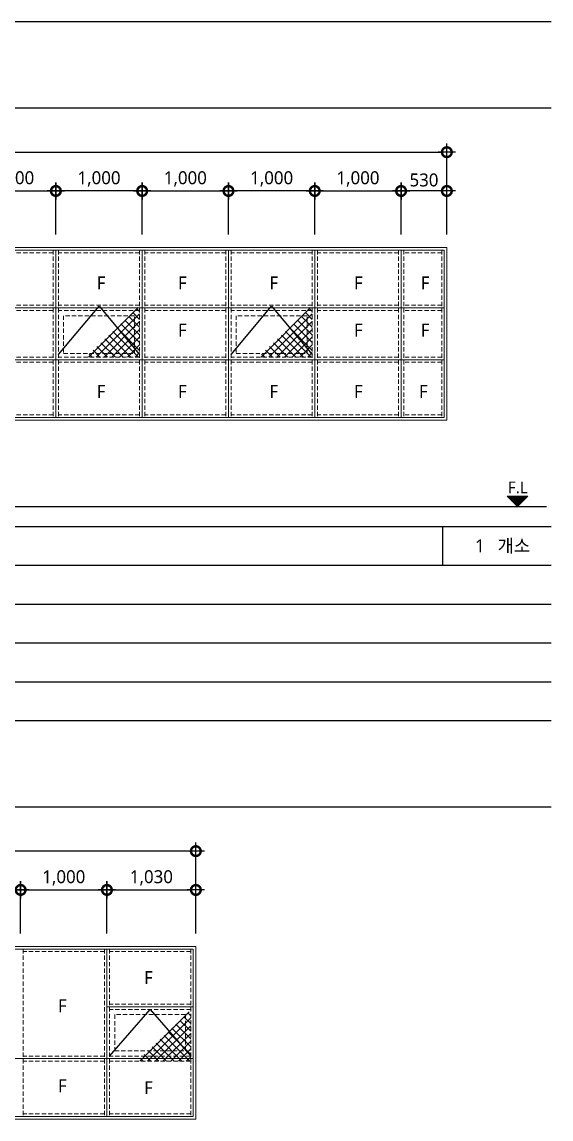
# Model space of a CAD drawing. Header units: millimetres. Extents: x -3 to 459584, y -660938 to -11738.
# Drawn here: x 154367 to 160497, y -132548 to -119834 of the extents above; entities that cross this region are included whole.
import ezdxf
from ezdxf.enums import TextEntityAlignment as Align

# ---------------------------------------------------------------- set-up
doc = ezdxf.new("R2010")
doc.units = ezdxf.units.MM
doc.header["$LTSCALE"] = 200
for name, pattern in [('C10', [102.1, 100, -1, 0.1, -1]), ('CEN-GAUN', [32.2, 30, -1, 0.2, -1]), ('HIDDEN', [0.375, 0.25, -0.125])]:
    doc.linetypes.add(name, pattern=pattern)
doc.layers.get('DEFPOINTS').update_dxf_attribs({"color": 137})
for name, color, linetype in [('3TXT', 3, 'Continuous'), ('A-GRID', 1, 'C10'), ('A-TAG-2', 4, 'Continuous'), ('DIM', 7, 'Continuous'), ('ELE-7', 7, 'Continuous'), ('ELE3', 3, 'Continuous'), ('ELE6', 6, 'Continuous'), ('TEX', 3, 'Continuous'), ('WIN-OPEN-LINE', 1, 'CEN-GAUN')]:
    doc.layers.add(name, color=color, linetype=linetype)
doc.layers.add('WIN', color=4, linetype='Continuous', lineweight=0)
doc.styles.add('S1', font='malgun.ttf')
doc.styles.add('스타일1', font='malgun.ttf')
doc.dimstyles.new('CJA-50', dxfattribs={"dimscale": 50, "dimtxt": 3, "dimasz": 1, "dimexe": 2, "dimexo": 3, "dimgap": 1, "dimtad": 1, "dimdec": 0, "dimzin": 1, "dimdsep": 46, "dimlunit": 6, "dimtxsty": 'S1', "dimblk": 'GAUN-DOT', "dimcen": -2, "dimdle": 2, "dimclrd": 256, "dimclre": 256, "dimclrt": 3, "dimadec": 0, "dimazin": 0, "dimtfac": 1, "dimtdec": 0, "dimtix": 1, "dimtmove": 2, "dimatfit": 3, "dimldrblk": 'DOTSMALL', "dimfxl": 1, "dimtolj": 1, "dimtzin": 1, "dimarcsym": 0})

# ---------------------------------------------------------------- blocks, each defined once
blk = doc.blocks.new('142')
at = {"layer": 'WIN', "color": 6}
for p, q in [((825, 2000), (-19640, 2000)), ((795, 1970), (-19640, 1970)), ((-205, 1970), (-205, 30)), ((795, 1970), (795, 30)), ((825, 2000), (825, 0)), ((795, 1300), (-205, 1300)), ((795, 700), (-8205, 700)), ((795, 30), (-19640, 30)), ((825, 0), (-19640, 0))]:
    blk.add_line(p, q, dxfattribs=at)
at = {"layer": 'WIN', "color": 251, "linetype": 'HIDDEN'}
for p, q in [((-1175, 1970), (-1175, 30)), ((-235, 1940), (-1175, 1940)), ((-235, 1970), (-235, 30)), ((-175, 1970), (-175, 30)), ((765, 1940), (-175, 1940)), ((765, 1970), (765, 30)), ((825, 2000), (825, 0)), ((765, 1330), (-175, 1330)), ((765, 1270), (-175, 1270)), ((-235, 730), (-1175, 730)), ((-235, 670), (-1175, 670)), ((765, 730), (-175, 730)), ((765, 670), (-175, 670)), ((-235, 60), (-1175, 60)), ((765, 60), (-175, 60))]:
    blk.add_line(p, q, dxfattribs=at)
blk.add_lwpolyline([(705, 1210), (-115, 1210), (-115, 790), (705, 790)], close=True, dxfattribs=at)
at = {"layer": 'WIN-OPEN-LINE'}
blk.add_lwpolyline([(-175, 730), (295, 1270), (765, 730)], dxfattribs=at)
blk = doc.blocks.new('GAUN-DOT')
at = {"linetype": 'ByBlock'}
for p, q in [((2, 0), (-2, 0)), ((0, -2), (0, 2))]:
    blk.add_line(p, q, dxfattribs=at)
at = {"const_width": 2.25}
blk.add_lwpolyline([(0, 0.28125, 1), (0, -0.28125, 1)], format="xyb", close=True, dxfattribs=at)
blk = doc.blocks.new('*D153')
at = {"layer": 'DEFPOINTS', "color": 0, "transparency": 16777216}
for p in [(159290, -121343), (146730, -122448), (159290, -122448)]:
    blk.add_point(p, dxfattribs=at)
at = {"layer": 'DIM', "lineweight": -2, "transparency": 16777216}
for p, q in [((146730, -122298), (146730, -121243)), ((159290, -122298), (159290, -121243)), ((146780, -121343), (159240, -121343))]:
    blk.add_line(p, q, dxfattribs=at)
at = {"layer": 'DIM', "lineweight": -2, "transparency": 16777216, "xscale": 50, "yscale": 50, "zscale": 50, "rotation": 180}
blk.add_blockref('GAUN-DOT', (146730, -121343), dxfattribs=at)
at = {"layer": 'DIM', "lineweight": -2, "transparency": 16777216, "xscale": 50, "yscale": 50, "zscale": 50}
blk.add_blockref('GAUN-DOT', (159290, -121343), dxfattribs=at)
at = {"layer": 'DIM', "color": 3, "transparency": 16777216, "insert": (153010, -121203), "char_height": 150, "attachment_point": 5, "style": 'S1'}
blk.add_mtext('\\A1;12,560', dxfattribs=at)
blk = doc.blocks.new('_DotSmall')
at = {"color": 0, "linetype": 'ByBlock', "const_width": 0.5}
blk.add_lwpolyline([(-0.0625, 0, 1), (0.0625, 0, 1)], format="xyb", close=True, dxfattribs=at)
blk = doc.blocks.new('*D161')
at = {"layer": 'DEFPOINTS', "color": 0, "transparency": 16777216}
for p in [(154760, -121793), (154760, -122448), (155760, -122448)]:
    blk.add_point(p, dxfattribs=at)
at = {"layer": 'DIM', "lineweight": -2, "transparency": 16777216}
for p, q in [((154760, -122298), (154760, -121693)), ((155710, -121793), (154810, -121793)), ((155760, -122298), (155760, -121693))]:
    blk.add_line(p, q, dxfattribs=at)
at = {"layer": 'DIM', "lineweight": -2, "transparency": 16777216, "xscale": 50, "yscale": 50, "zscale": 50, "rotation": 180}
blk.add_blockref('GAUN-DOT', (154760, -121793), dxfattribs=at)
at = {"layer": 'DIM', "lineweight": -2, "transparency": 16777216, "xscale": 50, "yscale": 50, "zscale": 50}
blk.add_blockref('GAUN-DOT', (155760, -121793), dxfattribs=at)
at = {"layer": 'DIM', "color": 3, "transparency": 16777216, "insert": (155260, -121653), "char_height": 150, "attachment_point": 5, "style": 'S1'}
blk.add_mtext('\\A1;1,000', dxfattribs=at)
blk = doc.blocks.new('*D162')
at = {"layer": 'DEFPOINTS', "color": 0, "transparency": 16777216}
for p in [(154760, -121793), (153760, -122448), (154760, -122448)]:
    blk.add_point(p, dxfattribs=at)
at = {"layer": 'DIM', "lineweight": -2, "transparency": 16777216}
for p, q in [((153760, -122298), (153760, -121693)), ((153810, -121793), (154710, -121793)), ((154760, -122298), (154760, -121693))]:
    blk.add_line(p, q, dxfattribs=at)
at = {"layer": 'DIM', "lineweight": -2, "transparency": 16777216, "xscale": 50, "yscale": 50, "zscale": 50, "rotation": 180}
blk.add_blockref('GAUN-DOT', (153760, -121793), dxfattribs=at)
at = {"layer": 'DIM', "lineweight": -2, "transparency": 16777216, "xscale": 50, "yscale": 50, "zscale": 50}
blk.add_blockref('GAUN-DOT', (154760, -121793), dxfattribs=at)
at = {"layer": 'DIM', "color": 3, "transparency": 16777216, "insert": (154260, -121653), "char_height": 150, "attachment_point": 5, "style": 'S1'}
blk.add_mtext('\\A1;1,000', dxfattribs=at)
blk = doc.blocks.new('*D165')
at = {"layer": 'DEFPOINTS', "color": 0, "transparency": 16777216}
for p in [(156760, -121793), (155760, -122448), (156760, -122448)]:
    blk.add_point(p, dxfattribs=at)
at = {"layer": 'DIM', "lineweight": -2, "transparency": 16777216}
for p, q in [((155760, -122298), (155760, -121693)), ((155810, -121793), (156710, -121793)), ((156760, -122298), (156760, -121693))]:
    blk.add_line(p, q, dxfattribs=at)
at = {"layer": 'DIM', "lineweight": -2, "transparency": 16777216, "xscale": 50, "yscale": 50, "zscale": 50, "rotation": 180}
blk.add_blockref('GAUN-DOT', (155760, -121793), dxfattribs=at)
at = {"layer": 'DIM', "lineweight": -2, "transparency": 16777216, "xscale": 50, "yscale": 50, "zscale": 50}
blk.add_blockref('GAUN-DOT', (156760, -121793), dxfattribs=at)
at = {"layer": 'DIM', "color": 3, "transparency": 16777216, "insert": (156260, -121653), "char_height": 150, "attachment_point": 5, "style": 'S1'}
blk.add_mtext('\\A1;1,000', dxfattribs=at)
blk = doc.blocks.new('*D166')
at = {"layer": 'DEFPOINTS', "color": 0, "transparency": 16777216}
for p in [(156760, -121793), (156760, -122448), (157760, -122448)]:
    blk.add_point(p, dxfattribs=at)
at = {"layer": 'DIM', "lineweight": -2, "transparency": 16777216}
for p, q in [((156760, -122298), (156760, -121693)), ((157710, -121793), (156810, -121793)), ((157760, -122298), (157760, -121693))]:
    blk.add_line(p, q, dxfattribs=at)
at = {"layer": 'DIM', "lineweight": -2, "transparency": 16777216, "xscale": 50, "yscale": 50, "zscale": 50, "rotation": 180}
blk.add_blockref('GAUN-DOT', (156760, -121793), dxfattribs=at)
at = {"layer": 'DIM', "lineweight": -2, "transparency": 16777216, "xscale": 50, "yscale": 50, "zscale": 50}
blk.add_blockref('GAUN-DOT', (157760, -121793), dxfattribs=at)
at = {"layer": 'DIM', "color": 3, "transparency": 16777216, "insert": (157260, -121653), "char_height": 150, "attachment_point": 5, "style": 'S1'}
blk.add_mtext('\\A1;1,000', dxfattribs=at)
blk = doc.blocks.new('*D167')
at = {"layer": 'DEFPOINTS', "color": 0, "transparency": 16777216}
for p in [(158760, -121793), (158760, -122448), (159290, -122448)]:
    blk.add_point(p, dxfattribs=at)
at = {"layer": 'DIM', "lineweight": -2, "transparency": 16777216}
for p, q in [((158760, -122298), (158760, -121693)), ((159240, -121793), (158810, -121793)), ((159290, -122298), (159290, -121693))]:
    blk.add_line(p, q, dxfattribs=at)
at = {"layer": 'DIM', "lineweight": -2, "transparency": 16777216, "xscale": 50, "yscale": 50, "zscale": 50, "rotation": 180}
blk.add_blockref('GAUN-DOT', (158760, -121793), dxfattribs=at)
at = {"layer": 'DIM', "lineweight": -2, "transparency": 16777216, "xscale": 50, "yscale": 50, "zscale": 50}
blk.add_blockref('GAUN-DOT', (159290, -121793), dxfattribs=at)
at = {"layer": 'DIM', "color": 3, "transparency": 16777216, "insert": (159025, -121666), "char_height": 150, "attachment_point": 5, "style": 'S1'}
blk.add_mtext('\\A1;530', dxfattribs=at)
blk = doc.blocks.new('*D168')
at = {"layer": 'DEFPOINTS', "color": 0, "transparency": 16777216}
for p in [(158760, -121793), (157760, -122448), (158760, -122448)]:
    blk.add_point(p, dxfattribs=at)
at = {"layer": 'DIM', "lineweight": -2, "transparency": 16777216}
for p, q in [((157760, -122298), (157760, -121693)), ((157810, -121793), (158710, -121793)), ((158760, -122298), (158760, -121693))]:
    blk.add_line(p, q, dxfattribs=at)
at = {"layer": 'DIM', "lineweight": -2, "transparency": 16777216, "xscale": 50, "yscale": 50, "zscale": 50, "rotation": 180}
blk.add_blockref('GAUN-DOT', (157760, -121793), dxfattribs=at)
at = {"layer": 'DIM', "lineweight": -2, "transparency": 16777216, "xscale": 50, "yscale": 50, "zscale": 50}
blk.add_blockref('GAUN-DOT', (158760, -121793), dxfattribs=at)
at = {"layer": 'DIM', "color": 3, "transparency": 16777216, "insert": (158260, -121653), "char_height": 150, "attachment_point": 5, "style": 'S1'}
blk.add_mtext('\\A1;1,000', dxfattribs=at)
blk = doc.blocks.new('*D189')
at = {"layer": 'DEFPOINTS', "color": 0, "transparency": 16777216}
for p in [(155352, -129893), (154352, -130548), (155352, -130548)]:
    blk.add_point(p, dxfattribs=at)
at = {"layer": 'DIM', "lineweight": -2, "transparency": 16777216}
for p, q in [((154352, -130398), (154352, -129793)), ((155352, -130398), (155352, -129793)), ((154402, -129893), (155302, -129893))]:
    blk.add_line(p, q, dxfattribs=at)
at = {"layer": 'DIM', "lineweight": -2, "transparency": 16777216, "xscale": 50, "yscale": 50, "zscale": 50, "rotation": 180}
blk.add_blockref('GAUN-DOT', (154352, -129893), dxfattribs=at)
at = {"layer": 'DIM', "lineweight": -2, "transparency": 16777216, "xscale": 50, "yscale": 50, "zscale": 50}
blk.add_blockref('GAUN-DOT', (155352, -129893), dxfattribs=at)
at = {"layer": 'DIM', "color": 3, "transparency": 16777216, "insert": (154852, -129753), "char_height": 150, "attachment_point": 5, "style": 'S1'}
blk.add_mtext('\\A1;1,000', dxfattribs=at)
blk = doc.blocks.new('*D190')
at = {"layer": 'DEFPOINTS', "color": 0, "transparency": 16777216}
for p in [(156382, -129893), (155352, -130548), (156382, -130548)]:
    blk.add_point(p, dxfattribs=at)
at = {"layer": 'DIM', "lineweight": -2, "transparency": 16777216}
for p, q in [((155352, -130398), (155352, -129793)), ((156382, -130398), (156382, -129793)), ((155402, -129893), (156332, -129893))]:
    blk.add_line(p, q, dxfattribs=at)
at = {"layer": 'DIM', "lineweight": -2, "transparency": 16777216, "xscale": 50, "yscale": 50, "zscale": 50, "rotation": 180}
blk.add_blockref('GAUN-DOT', (155352, -129893), dxfattribs=at)
at = {"layer": 'DIM', "lineweight": -2, "transparency": 16777216, "xscale": 50, "yscale": 50, "zscale": 50}
blk.add_blockref('GAUN-DOT', (156382, -129893), dxfattribs=at)
at = {"layer": 'DIM', "color": 3, "transparency": 16777216, "insert": (155867, -129753), "char_height": 150, "attachment_point": 5, "style": 'S1'}
blk.add_mtext('\\A1;1,030', dxfattribs=at)
blk = doc.blocks.new('*D191')
at = {"layer": 'DEFPOINTS', "color": 0, "transparency": 16777216}
for p in [(153352, -129893), (153352, -130548), (154352, -130548)]:
    blk.add_point(p, dxfattribs=at)
at = {"layer": 'DIM', "lineweight": -2, "transparency": 16777216}
for p, q in [((153352, -130398), (153352, -129793)), ((154352, -130398), (154352, -129793)), ((154302, -129893), (153402, -129893))]:
    blk.add_line(p, q, dxfattribs=at)
at = {"layer": 'DIM', "lineweight": -2, "transparency": 16777216, "xscale": 50, "yscale": 50, "zscale": 50, "rotation": 180}
blk.add_blockref('GAUN-DOT', (153352, -129893), dxfattribs=at)
at = {"layer": 'DIM', "lineweight": -2, "transparency": 16777216, "xscale": 50, "yscale": 50, "zscale": 50}
blk.add_blockref('GAUN-DOT', (154352, -129893), dxfattribs=at)
at = {"layer": 'DIM', "color": 3, "transparency": 16777216, "insert": (153852, -129753), "char_height": 150, "attachment_point": 5, "style": 'S1'}
blk.add_mtext('\\A1;1,000', dxfattribs=at)
blk = doc.blocks.new('*D199')
at = {"layer": 'DEFPOINTS', "color": 0, "transparency": 16777216}
for p in [(135917, -129443), (135917, -130548), (156382, -130548)]:
    blk.add_point(p, dxfattribs=at)
at = {"layer": 'DIM', "lineweight": -2, "transparency": 16777216}
for p, q in [((135917, -130398), (135917, -129343)), ((156382, -130398), (156382, -129343)), ((156332, -129443), (135967, -129443))]:
    blk.add_line(p, q, dxfattribs=at)
at = {"layer": 'DIM', "lineweight": -2, "transparency": 16777216, "xscale": 50, "yscale": 50, "zscale": 50, "rotation": 180}
blk.add_blockref('GAUN-DOT', (135917, -129443), dxfattribs=at)
at = {"layer": 'DIM', "lineweight": -2, "transparency": 16777216, "xscale": 50, "yscale": 50, "zscale": 50}
blk.add_blockref('GAUN-DOT', (156382, -129443), dxfattribs=at)
at = {"layer": 'DIM', "color": 3, "transparency": 16777216, "insert": (146150, -129303), "char_height": 150, "attachment_point": 5, "style": 'S1'}
blk.add_mtext('\\A1;20,465', dxfattribs=at)
blk = doc.blocks.new('AW-3')
at = {"layer": 'WIN', "color": 6}
for p, q in [((12560, 2000), (0, 2000)), ((0, 2000), (0, 0)), ((12530, 1970), (30, 1970)), ((30, 1970), (30, 30)), ((1030, 2000), (1030, 30)), ((2030, 1970), (2030, 30)), ((3030, 1970), (3030, 30)), ((4030, 1970), (4030, 30)), ((5030, 1970), (5030, 30)), ((6030, 1970), (6030, 30)), ((7030, 1970), (7030, 30)), ((8030, 1970), (8030, 30)), ((9030, 1970), (9030, 30)), ((10030, 1970), (10030, 30)), ((11030, 1970), (11030, 30)), ((12030, 1970), (12030, 30)), ((12530, 1970), (12530, 30)), ((12560, 2000), (12560, 0)), ((12530, 1300), (30, 1300)), ((12530, 700), (30, 700)), ((12560, 0), (0, 0)), ((12530, 30), (30, 30))]:
    blk.add_line(p, q, dxfattribs=at)
at = {"layer": 'WIN', "color": 251, "linetype": 'HIDDEN'}
for p, q in [((60, 1970), (60, 30)), ((1000, 1940), (60, 1940)), ((1000, 1970), (1000, 30)), ((1060, 1970), (1060, 30)), ((2000, 1940), (1060, 1940)), ((2000, 1970), (2000, 30)), ((2060, 1970), (2060, 30)), ((3000, 1940), (2060, 1940)), ((3000, 1970), (3000, 30)), ((3060, 1970), (3060, 30)), ((4000, 1940), (3060, 1940)), ((4000, 1970), (4000, 30)), ((4060, 1970), (4060, 30)), ((5000, 1940), (4060, 1940)), ((5000, 1970), (5000, 30)), ((5060, 1970), (5060, 30)), ((6000, 1940), (5060, 1940)), ((6000, 1970), (6000, 30)), ((6060, 1970), (6060, 30)), ((7000, 1940), (6060, 1940)), ((7000, 1970), (7000, 30)), ((7060, 1970), (7060, 30)), ((8000, 1940), (7060, 1940)), ((8000, 1970), (8000, 30)), ((8060, 1970), (8060, 30)), ((9000, 1940), (8060, 1940)), ((9000, 1970), (9000, 30)), ((9060, 1970), (9060, 30)), ((10000, 1940), (9060, 1940)), ((10000, 1970), (10000, 30)), ((10060, 1970), (10060, 30)), ((11000, 1940), (10060, 1940)), ((11000, 1970), (11000, 30)), ((11060, 1970), (11060, 30)), ((12000, 1940), (11060, 1940)), ((12000, 1970), (12000, 30)), ((12060, 1970), (12060, 30)), ((12500, 1940), (12060, 1940)), ((12500, 1970), (12500, 30)), ((1000, 1330), (60, 1330)), ((2000, 1330), (1060, 1330)), ((3000, 1330), (2060, 1330)), ((4000, 1330), (3060, 1330)), ((5000, 1330), (4060, 1330)), ((6000, 1330), (5060, 1330)), ((7000, 1330), (6060, 1330)), ((8000, 1330), (7060, 1330)), ((9000, 1330), (8060, 1330)), ((10000, 1330), (9060, 1330)), ((11000, 1330), (10060, 1330)), ((12000, 1330), (11060, 1330)), ((12500, 1330), (12060, 1330)), ((1000, 1270), (60, 1270)), ((2000, 1270), (1060, 1270)), ((3000, 1270), (2060, 1270)), ((4000, 1270), (3060, 1270)), ((5000, 1270), (4060, 1270)), ((6000, 1270), (5060, 1270)), ((7000, 1270), (6060, 1270)), ((8000, 1270), (7060, 1270)), ((9000, 1270), (8060, 1270)), ((10000, 1270), (9060, 1270)), ((11000, 1270), (10060, 1270)), ((12000, 1270), (11060, 1270)), ((12500, 1270), (12060, 1270)), ((1000, 730), (60, 730)), ((1000, 670), (60, 670)), ((2000, 730), (1060, 730)), ((2000, 670), (1060, 670)), ((3000, 730), (2060, 730)), ((3000, 670), (2060, 670)), ((4000, 730), (3060, 730)), ((4000, 670), (3060, 670)), ((5000, 730), (4060, 730)), ((5000, 670), (4060, 670)), ((6000, 730), (5060, 730)), ((6000, 670), (5060, 670)), ((7000, 730), (6060, 730)), ((7000, 670), (6060, 670)), ((8000, 730), (7060, 730)), ((8000, 670), (7060, 670)), ((9000, 730), (8060, 730)), ((9000, 670), (8060, 670)), ((10000, 730), (9060, 730)), ((10000, 670), (9060, 670)), ((11000, 730), (10060, 730)), ((11000, 670), (10060, 670)), ((12000, 730), (11060, 730)), ((12000, 670), (11060, 670)), ((12500, 730), (12060, 730)), ((12500, 670), (12060, 670)), ((1000, 60), (60, 60)), ((2000, 60), (1060, 60)), ((3000, 60), (2060, 60)), ((4000, 60), (3060, 60)), ((5000, 60), (4060, 60)), ((6000, 60), (5060, 60)), ((7000, 60), (6060, 60)), ((8000, 60), (7060, 60)), ((9000, 60), (8060, 60)), ((10000, 60), (9060, 60)), ((11000, 60), (10060, 60)), ((12000, 60), (11060, 60)), ((12500, 60), (12060, 60))]:
    blk.add_line(p, q, dxfattribs=at)
for points in [[(940, 1210), (120, 1210), (120, 770), (940, 770)], [(2940, 1210), (2120, 1210), (2120, 770), (2940, 770)], [(4940, 1210), (4120, 1210), (4120, 770), (4940, 770)], [(6940, 1210), (6120, 1210), (6120, 770), (6940, 770)], [(8940, 1210), (8120, 1210), (8120, 770), (8940, 770)], [(10940, 1210), (10120, 1210), (10120, 770), (10940, 770)]]:
    blk.add_lwpolyline(points, close=True, dxfattribs=at)
at = {"layer": 'WIN-OPEN-LINE'}
for points in [[(60, 760), (530, 1320), (1000, 760)], [(2060, 760), (2530, 1320), (3000, 760)], [(4060, 760), (4530, 1320), (5000, 760)], [(6060, 760), (6530, 1320), (7000, 760)], [(8060, 760), (8530, 1320), (9000, 760)], [(10060, 760), (10530, 1320), (11000, 760)]]:
    blk.add_lwpolyline(points, dxfattribs=at)

msp = doc.modelspace()

# ---------------------------------------------------------------- hatches: boundary and pattern name
h = msp.add_hatch()
h.set_pattern_fill('ANSI37', color=252, scale=20)
h.set_pattern_definition([(45, (60956.69, -128547.094), (-44.90128, 44.90128), []), (135, (60956.69, -128547.094), (-44.90128, -44.90128), [])])
h.paths.add_polyline_path([(155730.2, -123718.1), (155730.2, -123128.1), (155106.7, -123718.1)])
h = msp.add_hatch()
h.set_pattern_fill('ANSI37', color=252, scale=20)
h.set_pattern_definition([(45, (62956.69, -128547.094), (-44.90128, 44.90128), []), (135, (62956.69, -128547.094), (-44.90128, -44.90128), [])])
h.paths.add_polyline_path([(157730.2, -123718.1), (157730.2, -123128.1), (157106.7, -123718.1)])
h = msp.add_hatch()
h.set_pattern_fill('ANSI37', color=252, scale=20)
h.set_pattern_definition([(45, (61548.754, -136707.094), (-44.90128, 44.90128), []), (135, (61548.754, -136707.094), (-44.90128, -44.90128), [])])
h.paths.add_polyline_path([(156322.3, -131878.1), (156322.3, -131288.1), (155698.8, -131878.1)])

# ---------------------------------------------------------------- linework, layer by layer
at = {"layer": 'A-GRID'}
msp.add_line((145923.2, -125448), (160443.9, -125448), dxfattribs=at)
at = {"layer": 'A-TAG-2', "color": 7}
for p, q in [((160497.2, -120834.1), (126147.2, -120834.1)), ((160497.2, -128934.1), (126147.2, -128934.1))]:
    msp.add_line(p, q, dxfattribs=at)
at = {"layer": 'ELE-7'}
for p, q in [((160107.7, -125448), (159987.7, -125328)), ((159987.7, -125328), (160227.7, -125328)), ((160107.7, -125448), (160227.7, -125328)), ((160107.7, -125448), (160227.7, -125328))]:
    msp.add_line(p, q, dxfattribs=at)
msp.add_lwpolyline([(160107.7, -125448, 0, 240, 0), (160107.7, -125328, 240, 240, 0)], format="xyseb", dxfattribs=at)
at = {"layer": 'ELE3'}
for p, q in [((160497.2, -119834.1), (126147.2, -119834.1)), ((160497.2, -127934.1), (126147.2, -127934.1))]:
    msp.add_line(p, q, dxfattribs=at)
at = {"layer": 'ELE6'}
for p, q in [((160497.2, -125684.1), (126147.2, -125684.1)), ((159240.5, -125684.1), (159240.5, -126134.1)), ((160497.2, -126134.1), (126147.2, -126134.1)), ((160497.2, -126584.1), (126147.2, -126584.1)), ((160497.2, -127034.1), (126147.2, -127034.1)), ((160497.2, -127484.1), (126147.2, -127484.1))]:
    msp.add_line(p, q, dxfattribs=at)

# ---------------------------------------------------------------- block references
msp.add_blockref('142', (155557.3, -132548.1))
at = {"layer": 'WIN'}
msp.add_blockref('AW-3', (146730.2, -124448.1), dxfattribs=at)

# ---------------------------------------------------------------- texts
at = {"layer": '3TXT', "color": 3, "style": '스타일1'}
for p in [(155233.9, -122933.6, 0), (156173.9, -122933.6, 0), (157233.9, -122933.6, 0), (158213.9, -122933.6, 0), (158987.1, -122933.6, 0), (156173.9, -123480.1, 0), (158213.9, -123480.1, 0), (158987.1, -123480.1, 0), (155233.9, -124190.9, 0), (156173.9, -124190.9, 0), (157233.9, -124190.9, 0), (158213.9, -124190.9, 0), (158966.9, -124190.9, 0), (155781.6, -130983.2, 0), (154784.8, -131310.1, 0), (154784.8, -132236.8, 0), (155781.6, -132259.5, 0)]:
    msp.add_text('F', height=150, dxfattribs=at).set_placement(p)
at = {"layer": 'TEX', "style": '스타일1'}
msp.add_text('F.L', height=135, dxfattribs=at).set_placement((159996.8, -125295))
at = {"layer": 'TEX', "style": 'S1'}
for s, p in [('1', (159728, -125980.1)), ('개소', (160255.1, -125980.1))]:
    msp.add_text(s, height=150, dxfattribs=at).set_placement(p, align=Align.RIGHT)

# ---------------------------------------------------------------- dimensions: what is measured, and where the dimension line sits
at = {"layer": 'DIM'}
for base, p1, p2, picture, middle in [((159290.2, -121343.1), (146730.2, -122448.1), (159290.2, -122448.1), '*D153', (153010.2, -121202.6)), ((154760.2, -121793.1), (153760.2, -122448.1), (154760.2, -122448.1), '*D162', (154260.2, -121652.6)), ((156760.2, -121793.1), (155760.2, -122448.1), (156760.2, -122448.1), '*D165', (156260.2, -121652.6)), ((158760.2, -121793.1), (157760.2, -122448.1), (158760.2, -122448.1), '*D168', (158260.2, -121652.6)), ((155352.3, -129893.1), (154352.3, -130548.1), (155352.3, -130548.1), '*D189', (154852.3, -129752.6)), ((156382.3, -129893.1), (155352.3, -130548.1), (156382.3, -130548.1), '*D190', (155867.3, -129752.6))]:
    dim = msp.add_linear_dim(base=base, p1=p1, p2=p2, angle=180, dimstyle='CJA-50', dxfattribs=at)
    dim.commit()
    dim.dimension.update_dxf_attribs({"geometry": picture, "text_midpoint": middle})
for base, p1, p2, picture, middle in [((154760.2, -121793.1), (155760.2, -122448.1), (154760.2, -122448.1), '*D161', (155260.2, -121652.6)), ((156760.2, -121793.1), (157760.2, -122448.1), (156760.2, -122448.1), '*D166', (157260.2, -121652.6)), ((158760.2, -121793.1), (159290.2, -122448.1), (158760.2, -122448.1), '*D167', (159025.2, -121665.6)), ((135917.3, -129443.1), (156382.3, -130548.1), (135917.3, -130548.1), '*D199', (146149.8, -129303)), ((153352.3, -129893.1), (154352.3, -130548.1), (153352.3, -130548.1), '*D191', (153852.3, -129752.6))]:
    dim = msp.add_linear_dim(base=base, p1=p1, p2=p2, dimstyle='CJA-50', dxfattribs=at)
    dim.commit()
    dim.dimension.update_dxf_attribs({"geometry": picture, "text_midpoint": middle})

doc.saveas('drawing.dxf')
